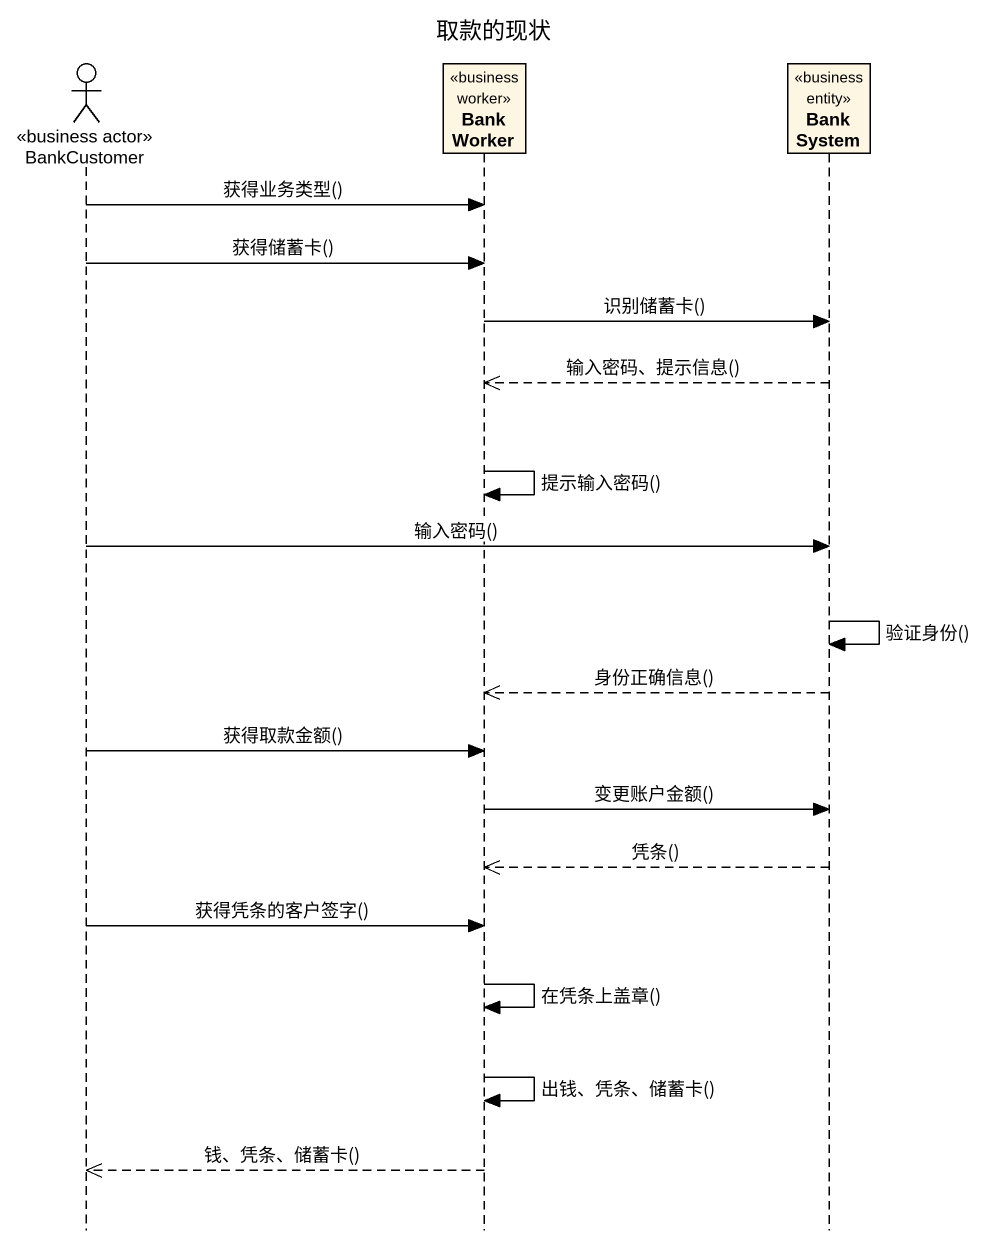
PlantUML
@startuml
title 取款的现状
hide footbox
actor BankCustomer <<business actor>>
participant BankWorker <<business worker>>
participant BankSystem <<business entity>>

BankCustomer -> BankWorker : 获得业务类型()
BankCustomer -> BankWorker : 获得储蓄卡()
BankWorker -> BankSystem : 识别储蓄卡()
BankSystem -->> BankWorker : 输入密码、提示信息()
BankWorker -> BankWorker : 提示输入密码()
BankCustomer -> BankSystem : 输入密码()
BankSystem -> BankSystem : 验证身份()
BankSystem -->> BankWorker : 身份正确信息()
BankCustomer -> BankWorker : 获得取款金额()
BankWorker -> BankSystem : 变更账户金额()
BankSystem -->> BankWorker : 凭条()
BankCustomer -> BankWorker : 获得凭条的客户签字()
BankWorker -> BankWorker : 在凭条上盖章()
BankWorker -> BankWorker : 出钱、凭条、储蓄卡()
BankWorker -->> BankCustomer : 钱、凭条、储蓄卡()
@enduml
